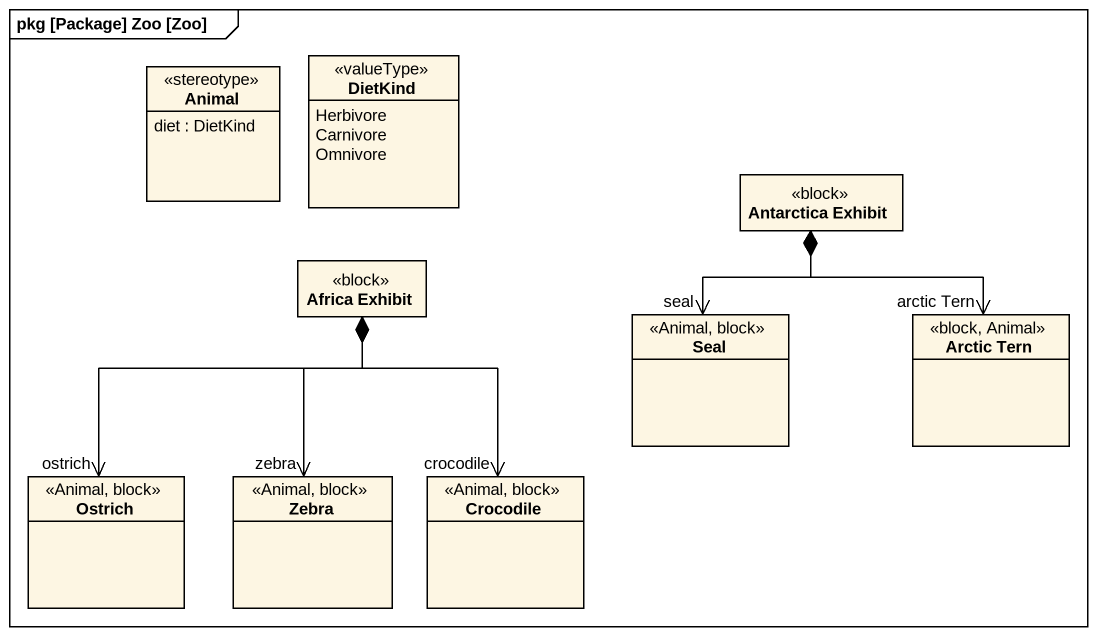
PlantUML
@startuml
mainframe pkg [Package] Zoo [Zoo]
hide circle
hide empty members
class Animal <<stereotype>> {
  diet : DietKind
}
enum DietKind <<valueType>> {
  Herbivore
  Carnivore
  Omnivore
}
class "Antarctica Exhibit" as Antarctica_Exhibit <<block>>
class "Africa Exhibit" as Africa_Exhibit <<block>>
class Seal <<Animal, block>>
class "Arctic Tern" as Arctic_Tern <<block, Animal>>
class Ostrich <<Animal, block>>
class Zebra <<Animal, block>>
class Crocodile <<Animal, block>>
Antarctica_Exhibit *--> "seal" Seal
Antarctica_Exhibit *--> "arctic Tern" Arctic_Tern
Africa_Exhibit *--> "ostrich" Ostrich
Africa_Exhibit *--> "zebra" Zebra
Africa_Exhibit *--> "crocodile" Crocodile
@enduml
